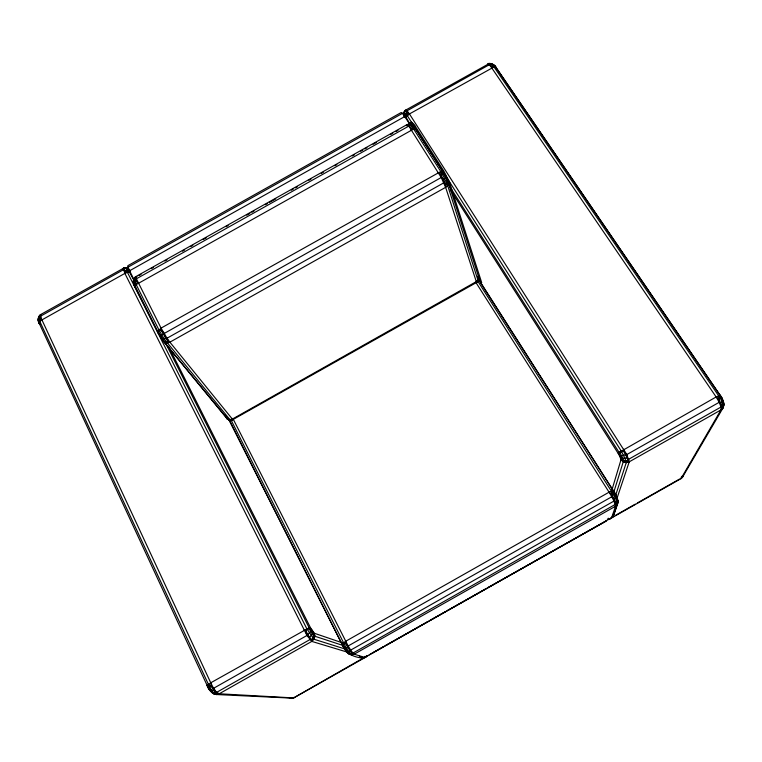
<?xml version="1.0" encoding="UTF-8"?>
<svg xmlns="http://www.w3.org/2000/svg" width="762" height="762" viewBox="0 0 762 762"><rect width="100%" height="100%" fill="white"/><g stroke="black" fill="none" stroke-linecap="round" stroke-linejoin="round"><path stroke-width="1.14" d="M134.884 278.806L133.979 278.463L133.407 281.378L135.179 286.312L158.21 332.765L164.925 342.576L167.278 342.995L169.888 342.167L445.627 187.347L447.665 185.566L448.504 183.356L446.246 177.213L416.557 130.131C414.804 126.597 411.061 122.749 406.803 124.72L135.922 276.558C131.864 278.921 133.483 284.483 135.531 287.684L158.163 332.632L163.63 341.395L227.79 419.243L230.486 420.224L232.896 419.595L476.574 282.464L478.927 279.197L478.365 276.015L478.431 277.13C480.622 278.778 475.097 284.788 477.164 281.321L478.86 278.759L478.898 277.32L478.927 279.197L477.984 278.387L613.42 490.852C615.629 494.871 619.401 499.548 617.42 504.368L613.391 515.969L611.619 517.731L364.884 657.444L362.445 658.063C353.32 657.196 345.205 653.234 342.138 644.385L228.857 419.757M232.781 418.424C233.963 419.976 230.581 420.805 229.934 419.681L164.144 338.89L159.334 330.765L136.188 284.597L135.207 276.949L136.922 276.711L135.922 276.558L136.169 280.807L134.217 283.626L135.531 287.684L133.579 283.197L133.417 280.34M607.4 519.227L610.114 518.779L680.99 478.65L720.966 409.927C721.347 405.146 720.7 399.621 716.147 396.964L488.89 63.732L405.013 110.49L403.155 113.871L404.993 115.538L410.27 124.558M616.868 498.681L629.231 461.829L626.812 454.562L409.442 113.938L407.299 112.538L405.755 109.966L407.108 110.776L407.232 115.586L621.125 450.856L625.069 458.572L626.259 462.61L615.42 496.005M38.672 318.259L38.1 318.64L38.414 321.554L39.681 324.307C37.519 321.326 37.395 316.516 40.872 314.439L124.082 267.91L127.949 268.091L128.53 270.472L133.579 279.635M293.989 697.401L291.494 698.497L293.18 698.192L365.846 656.568L365.131 657.511L366.913 655.815L365.131 657.511L293.18 698.192L216.313 694.525C212.217 692.829 210.255 688.048 208.388 684.286L39.529 320.831L38.595 316.868L40.872 314.439L40.777 319.649L38.986 323.221L39.167 321.554M38.986 323.221L38.91 322.078L41.92 319.897L124.873 273.406L123.234 268.281L124.863 268.224L124.082 267.91L124.873 273.406L307 635.46L311.801 641.404L348.11 652.367M403.774 116.129L404.584 112.385L405.879 110.9L407.108 110.776L489.166 64.789L492.033 64.351L494.814 65.77L720.357 395.726C722.557 399.269 725.148 403.65 723.071 407.841L682.619 477.022L680.38 478.603L681.495 478.307L683.019 475.64L682.495 477.117L681.38 476.355M342.309 642.795L314.287 633.251L310.42 627.574L309.105 627.745L210.741 682.8L207.14 685.409C208.617 689.534 211.665 693.915 216.313 694.525L219.218 693.782L311.801 641.404L314.02 639.251L313.858 636.203L309.029 628.679L309.105 627.745L165.154 342.252M311.801 641.404L311.468 639.813L313.858 636.203L314.287 633.251L314.925 636.26L314.02 639.251L309.858 639.623L216.827 692.248L212.055 692.61L208.007 687.6L207.14 685.409C209.721 689.867 213.017 696.373 219.218 693.782L293.751 697.925M477.888 276.673L481.708 282.673L449.237 181.661L443.732 170.907L415.938 127.34C415.09 124.549 409.127 119.082 411.451 125.52M410.956 122.511L410.956 123.387M477.974 278.692L614.848 493.195L616.372 496.062L614.229 499.396L613.981 501.063L615.544 506.225L611.619 517.731L613.391 515.969L618.058 501.815L617.534 500.12M413.871 126.978L413.204 125.816L411.07 124.854L412.966 125.825L415.614 129.092L444.56 174.031L447.646 180.289L446.732 182.709L445.37 183.918L445.627 187.347L476.574 282.464L478.86 278.759M615.544 506.225L618.058 501.815L617.42 504.368L615.544 506.225L354.159 654.215L351.577 654.872L347.215 652.558L342.138 644.385L229.238 419.795M365.103 656.282L364.884 657.444L352.092 653.577L347.986 647.548L348.167 645.966L233.124 418.976M293.18 698.192L293.256 697.668L291.627 698.44M369.16 654.834L606.181 521.018L487.966 587.559M613.848 491.985L623.24 461.848L618.896 453.6L619.106 452.418L716.147 396.964L720.128 395.288L721.528 397.154L723.452 401.631L723.719 405.013L723.367 406.994L720.966 409.927L629.231 461.829L626.259 462.61L623.24 461.848L620.982 459.762L618.896 453.6L618.23 453.485L450.228 189.519M407.299 112.538L405.908 113.919L404.679 117.186L405.803 117.539L409.442 113.938L494.024 66.951C498.872 67.732 489.671 61.074 487.451 64.189L492.081 66.732L494.024 66.951L720.338 398.269L722.081 401.736L723.367 406.994M478.165 280.845L447.665 185.566L443.827 182.804L167.011 338.214L161.839 338.88L158.21 332.765L160.753 329.651L161.068 328.098L136.398 278.797L135.207 278.159L133.979 279.625L136.188 284.597L135.179 286.312M617.42 504.368L616.363 505.063L615.725 502.787L613.981 501.063L611.791 496.757L611.324 491.08L477.469 280.645M445.627 187.347L441.217 177.517L411.242 129.969L411.537 128.635L407.946 124.416L406.298 125.72M613.629 512.54L613.391 515.969L612.115 517.427M720.966 409.927L723.071 407.841L723.719 405.013L722.747 402.203M404.803 111.366L405.013 110.49L405.879 110.9M629.231 461.829L623.373 450.704L623.754 449.218M345.643 641.29L345.653 643.366L344.186 644.233L342.224 643.785L348.577 653.539L352.092 653.577L615.305 504.406L615.725 502.787C620.001 499.339 615.048 494.367 613.42 490.852L609.076 492.195L345.643 641.29L342.224 643.785L344.281 648.272L347.986 647.548L354.159 654.215M342.89 645.443L314.925 636.26L313.325 632.336L309.686 637.546L309.858 639.623M611.867 490.128L620.982 459.762L626.259 462.61L628.821 459.181L720.995 407.041L723.709 403.184L720.128 395.288L495.786 67.113L493.709 66.294L492.081 66.732L491.709 67.828M616.372 496.062L618.068 501.91L612.905 490.585M613.229 516.036L613.762 514.331M359.378 656.206L360.055 657.339L362.445 658.063L364.884 657.444M478.927 277.93L478.203 279.968L476.402 281.578L231.638 419.491L230.057 419.824L227.267 418.919L163.63 341.395L167.278 342.995L168.345 341.776L167.011 338.214L161.068 328.098L440.741 171.517L442.674 171.498L443.551 172.45L447.923 181.327L478.927 277.93L478.365 276.015L478.688 277.454M304 630.06L305.476 630.498L310.42 627.574L168.402 346.158M347.262 652.12L349.053 654.101L351.577 654.872L352.092 653.577M124.082 267.91L123.32 269.805L40.586 316.163L38.176 319.973L39.681 324.307M135.207 278.159L135.922 276.558M345.881 650.805L347.005 651.462L350.244 651.119L350.691 650.1L613.981 501.063M38.91 322.078L40.777 319.649L41.92 319.897L210.741 682.8L215.684 692.534L217.522 694.011L216.313 694.525L214.446 693.925M130.083 271.072L128.53 270.472L127.445 272.396L124.873 273.406M623.24 461.848L623.811 460.867L623.03 458.667L619.963 452.828L619.106 452.418L448.589 184.718M723.071 407.841L722.071 408.575L720.995 407.041L719.233 402.288L718.814 399.231L721.528 397.154L720.128 395.288M161.068 328.098L157.867 331.356L158.21 332.765M446.246 177.213L443.408 179.613L443.827 182.804M136.398 278.797L408.575 126.225C412.166 122.796 420.386 131.607 411.537 128.635L406.803 124.72M607.752 519.446L609.305 519.189L613.762 516.331M311.468 639.813L307 635.46L305.476 630.498L306.762 628.65L309.029 628.679M475.964 282.559L609.076 492.195L612.086 495.357L614.848 493.195M365.884 657.025L366.827 655.834M680.99 478.65L682.619 477.022M309.105 627.745L311.906 630.26L307 635.46L213.722 688.219L213.512 689.829L215.684 692.534M716.147 396.964L719.233 402.288L720.69 402.946L722.795 400.545L721.528 397.154M411.061 122.253L411.766 122.225M447.665 185.566L442.636 174.403L413.671 129.026L136.188 284.597L134.217 283.626M342.614 645.29L344.186 644.233L343.5 642.642L230.781 419.481M618.896 453.6L623.373 450.704L626.812 454.562L627.183 457.943L628.821 459.181M40.777 319.649L39.862 317.049L39.767 315.411L40.472 314.944M159.944 335.861L441.217 177.517L440.741 171.517L443.865 174.012L448.504 183.356L446.732 182.709M228.533 419.624L232.134 419.948L233.077 419.405M719.233 402.288L626.812 454.562L619.754 456.143L618.23 453.485L619.106 452.418L621.525 451.818M343.5 642.642L345.653 643.366L348.167 645.966L611.791 496.757L614.229 499.396L615.725 502.787M372.266 653.082L383.629 646.643M385.696 645.471L428.044 621.487M430.111 620.316L445.608 611.543M447.675 610.372L485.899 588.731M615.81 515.169L635.289 504.139M637.337 502.977L679.361 479.184M134.226 280.235L127.911 267.233L402.546 113.328L409.88 124.377M129.483 270.834L404.86 116.5M138.998 275.558L141.075 274.396M151.428 268.586L153.505 267.424M164.897 261.033L166.973 259.871M182.509 251.165L184.585 250.003M190.805 246.517L192.872 245.354M203.235 239.544L206.34 237.801M226.028 226.771L228.095 225.609M246.745 215.16L249.86 213.417M251.927 212.255L254.003 211.093M265.395 204.702L267.472 203.54M269.538 202.378L275.758 198.892M291.294 190.186L293.37 189.024M295.437 187.862L297.513 186.7M308.905 180.308L310.982 179.146M321.345 173.345L323.412 172.183M334.813 165.792L336.88 164.63M352.425 155.924L354.492 154.762M360.712 151.276L362.788 150.114M364.855 148.952L366.932 147.79M373.142 144.304L376.257 142.561M390.754 134.436L392.83 133.274M395.935 131.531L398.012 130.369M217.522 694.011L213.722 688.219L211.312 686.276L208.007 687.6M491.795 64.332L492.471 64.018L494.814 65.77L496.51 68.266L490.718 63.503L488.051 64.132M493.357 65.446L493.909 65.189M438.293 172.498L441.036 175.136L444.56 174.031M362.445 658.063L364.379 657.292M159.334 330.765L157.867 331.356L164.925 342.576M608.247 518.198L608.905 518.941L610.114 518.779M627.183 457.943L620.763 458.438L621.954 459.981M476.402 281.578L477.164 281.321M231.638 419.491L232.896 419.595L232.267 418.967L229.934 419.681L227.267 418.919L228.857 419.919L230.648 420.129L230.524 419.567M411.537 128.635L413.261 128.159L415.795 128.826M680.38 478.603L681.495 478.307M232.267 418.967L169.888 342.167L164.868 342.1M129.607 269.767L125.997 268.5L124.044 268.834L123.32 269.805L124.768 270.872L128.53 270.472M628.126 460.667L623.811 460.867M407.232 124.654L409.851 124.158L413.671 129.026M127.949 268.091L128.578 268.338L127.187 268.51L126.025 267.643L127.445 272.396L306.762 628.65L314.02 639.251L345.481 649.129M129.835 272.205L127.445 272.396L124.768 270.872M621.125 450.856L623.373 450.704M158.925 329.689L160.753 329.651L163.868 333.204L165.84 338.242L168.345 341.776M404.993 115.538L407.232 115.586L403.784 111.995L403.812 113.49M313.858 636.203L314.925 636.26M134.741 283.874L133.579 283.197M126.749 267.938L128.578 268.338M413.261 128.159L416.557 130.131L414.947 127.892M289.303 697.802L290.084 698.125M495.233 66.761L495.967 67.113M723.719 405.013L723.709 403.184M134.264 285.083L133.588 282.311M402.546 113.328L401.222 112.509L127.806 265.719L127.911 267.233M615.305 504.406L616.363 505.063M39.11 323.05L207.34 685.867L209.417 689.877L211.731 690.42L213.512 689.829L211.312 686.276L210.741 682.8M209.417 689.877L213.512 693.63M488.89 63.732L492.081 66.732M216.827 692.248L219.218 693.782M721.281 397.545L718.595 395.735L718.814 399.231M211.312 686.276L208.388 684.286L208.512 687.562M350.244 651.119L352.806 653.005M351.577 654.872L348.529 651.567L344.186 644.233M213.541 693.811L210.379 690.572M614.458 493.69L611.324 491.08L615.525 498.262L617.534 503.634M476.555 281.673L477.06 282.111M39.767 315.411L41.92 319.897M441.217 177.517L443.408 179.613L445.37 183.918M228.886 419.433L226.409 417.795L224.819 414.623M136.169 280.807L138.284 282.997M227.79 419.243L226.409 417.795L227.457 418.814M617.439 498.491L617.277 499.272M348.577 653.539L349.053 654.101M310.201 628.183L314.03 634.155M723.452 401.631L722.767 400.745L723.328 402.355M619.754 456.143L621.335 458.229M407.108 110.776L409.442 113.938M345.157 649.662L347.215 652.558M167.011 338.214L169.888 342.167M411.242 129.969L407.946 124.416M161.715 338.68L163.63 341.395M309.686 637.546L305.476 630.498M165.84 338.242L160.753 329.651M348.167 645.966L350.691 650.1M609.076 492.195L611.791 496.757M345.653 643.366L347.986 647.548M612.086 495.357L614.229 499.396M441.036 175.136L443.408 179.613M493.709 66.294L494.024 66.951M442.674 171.498L443.865 174.012M311.906 630.26L312.896 632.698M449.237 181.661L449.666 182.737M721.89 398.374L722.481 399.955M720.69 402.946L722.071 408.575M211.588 691.344L211.998 692.553M448.504 183.356L447.646 180.289M411.051 123.996L411.223 124.711M232.172 419.195L232.315 419.843M227.505 419.043L226.409 417.795L227.505 419.043M360.864 657.187L360.055 657.339L362.607 657.558L360.864 657.187"/></g></svg>
